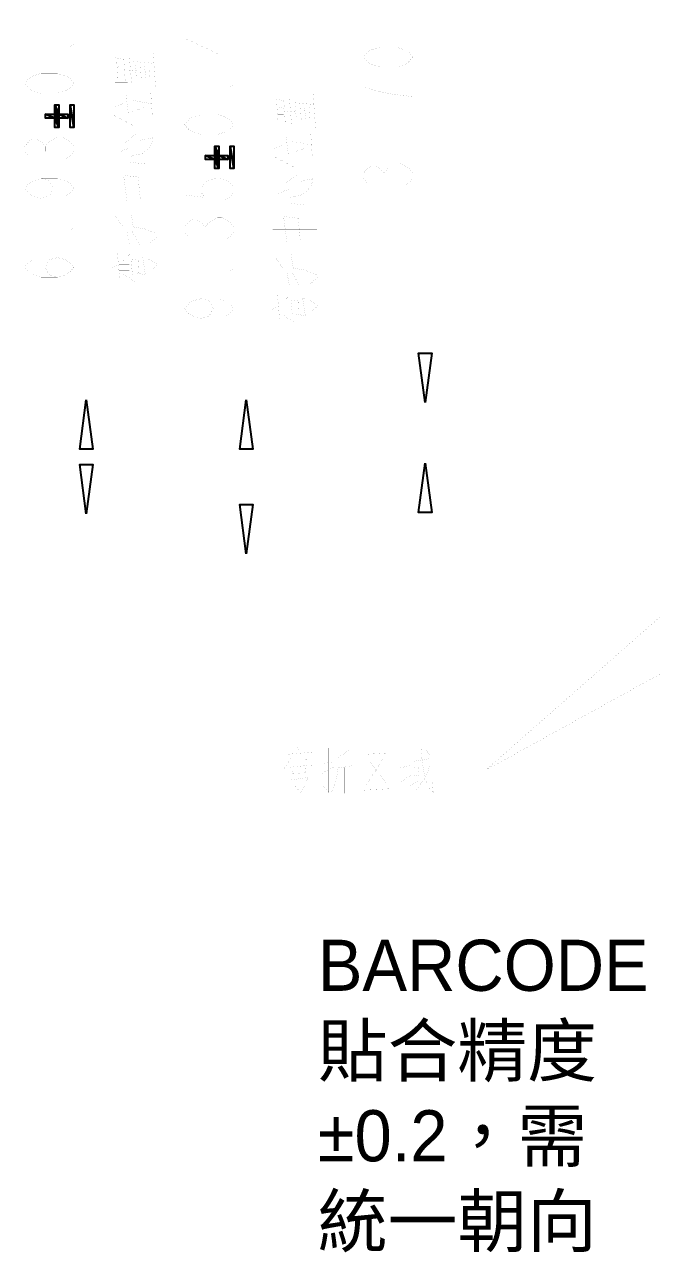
# Model space of a CAD drawing. Header units: millimetres. Extents: x 0 to 379, y 0 to 268.
# Drawn here: x 181.6 to 219.8, y 148.4 to 223.1 of the extents above; entities that cross this region are included whole.
import ezdxf

# ---------------------------------------------------------------- set-up
doc = ezdxf.new("R2010")
doc.units = ezdxf.units.MM
doc.header["$LTSCALE"] = 7.7
doc.layers.get('0').update_dxf_attribs({"linetype": 'CONTINUOUS'})
doc.layers.add('barcode', color=6, linetype='CONTINUOUS')
doc.styles.get("Standard").update_dxf_attribs({"font": 'simplex.shx'})

msp = doc.modelspace()

# ---------------------------------------------------------------- linework, layer by layer
at = {"const_width": 0.003}
for points in [[(185.348, 196.769), (185.348, 227.883)], [(195.071, 195.56), (195.071, 225.383)], [(193.571, 221.183), (193.571, 222.533)], [(184.348, 221.733), (184.598, 221.883)], [(184.598, 221.883), (184.598, 221.733), (184.348, 221.733)], [(194.321, 222.233), (191.321, 222.233)], [(191.321, 222.233), (193.571, 221.183)], [(205.94, 200.086), (205.94, 222.276)], [(205.94, 222.276), (205.94, 198.236)], [(187.622, 220.927), (187.09, 221.042)], [(187.187, 220.984), (187.284, 219.556)], [(187.719, 219.556), (187.622, 221.042)], [(188.106, 219.442), (187.961, 221.156)], [(189.558, 219.27), (189.413, 221.327)], [(187.284, 220.527), (187.622, 220.47)], [(187.816, 220.299), (188.396, 220.242)], [(189.461, 220.699), (188.203, 220.813)], [(188.3, 220.756), (188.396, 219.784)], [(188.687, 219.784), (188.638, 220.527)], [(188.88, 220.527), (188.977, 219.784)], [(189.219, 219.784), (189.171, 220.527)], [(187.09, 219.556), (187.864, 219.556)], [(187.284, 220.07), (187.622, 220.07)], [(188.3, 219.784), (189.558, 219.784)], [(187.913, 217.556), (187.767, 218.756)], [(189.364, 217.442), (189.267, 218.927)], [(194.071, 219.233), (194.321, 219.383)], [(194.321, 219.383), (194.321, 219.233), (194.071, 219.233)], [(199.281, 216.77), (199.136, 218.827)], [(202.19, 219.276), (202.19, 218.076)], [(205.19, 218.676), (203.94, 218.826), (203.19, 218.976), (202.19, 219.276)], [(187.042, 218.013), (187.574, 218.242)], [(188.058, 218.47), (189.316, 218.242)], [(188.155, 217.784), (188.88, 218.013)], [(197.346, 218.427), (196.813, 218.541)], [(196.91, 218.484), (197.007, 217.055)], [(197.007, 218.027), (197.346, 217.97)], [(197.442, 217.055), (197.346, 218.541)], [(197.83, 216.941), (197.684, 218.655)], [(199.184, 218.198), (197.926, 218.312)], [(198.023, 218.255), (198.12, 217.284)], [(198.41, 217.284), (198.362, 218.027)], [(198.604, 218.027), (198.7, 217.284)], [(198.942, 217.284), (198.894, 218.027)], [(186.993, 217.556), (188.396, 216.813)], [(187.574, 217.27), (189.703, 217.27)], [(197.007, 217.57), (197.346, 217.57)], [(197.539, 217.798), (198.12, 217.741)], [(198.023, 217.284), (199.281, 217.284)], [(196.813, 217.055), (197.588, 217.055)], [(181.848, 215.049), (181.598, 215.349), (181.598, 215.649), (181.848, 215.949), (182.098, 216.099), (182.348, 216.099), (182.598, 215.949), (182.848, 215.649), (183.098, 215.949)], [(183.098, 215.949), (183.598, 216.249), (183.848, 216.249)], [(183.848, 216.249), (184.348, 215.949), (184.598, 215.649), (184.598, 215.349), (184.348, 215.049), (184.098, 214.899)], [(187.719, 215.899), (188.396, 216.413)], [(188.009, 215.042), (188.735, 215.213), (189.267, 215.67), (189.413, 216.185)], [(189.413, 216.185), (188.59, 216.013)], [(196.765, 215.512), (197.297, 215.741)], [(197.636, 215.055), (197.491, 216.255)], [(197.781, 215.97), (199.039, 215.741)], [(199.088, 214.941), (198.991, 216.427)], [(204.94, 216.126), (205.19, 216.276)], [(205.19, 216.276), (205.19, 216.126), (204.94, 216.126)], [(182.848, 215.349), (182.848, 215.649)], [(187.235, 215.27), (187.961, 215.556)], [(196.717, 215.055), (198.12, 214.312)], [(197.878, 215.284), (198.604, 215.512)], [(187.961, 214.699), (188.929, 214.584)], [(197.297, 214.77), (199.426, 214.77)], [(202.44, 213.426), (202.19, 213.726), (202.19, 214.026), (202.44, 214.326), (202.69, 214.476), (202.94, 214.476), (203.19, 214.326), (203.44, 214.026), (203.69, 214.326)], [(203.69, 214.326), (204.19, 214.626), (204.44, 214.626)], [(204.44, 214.626), (204.94, 214.326), (205.19, 214.026), (205.19, 213.726), (204.94, 213.426), (204.69, 213.276)], [(182.598, 213.699), (183.098, 213.549), (183.348, 213.099), (183.098, 212.649), (182.598, 212.499), (182.098, 212.649), (181.848, 212.799), (181.598, 213.099), (181.848, 213.399), (182.098, 213.549), (182.598, 213.699), (183.598, 213.699), (184.098, 213.549), (184.348, 213.399), (184.598, 213.099), (184.348, 212.799), (184.098, 212.649)], [(187.574, 213.899), (188.493, 213.785)], [(187.816, 212.356), (187.622, 213.842)], [(188.493, 213.842), (188.638, 212.356)], [(191.321, 213.598), (191.321, 212.698), (192.571, 212.548)], [(192.571, 212.548), (192.321, 212.848), (192.321, 213.148), (192.571, 213.448), (192.821, 213.598), (193.321, 213.748), (193.821, 213.598), (194.071, 213.448), (194.321, 213.148), (194.321, 212.848), (194.071, 212.548), (193.821, 212.398)], [(197.442, 213.398), (198.12, 213.912)], [(197.733, 212.541), (198.459, 212.712), (198.991, 213.17), (199.136, 213.684)], [(199.136, 213.684), (198.313, 213.512)], [(203.44, 213.726), (203.44, 214.026)], [(186.945, 213.099), (189.655, 213.099)], [(196.959, 212.77), (197.684, 213.055)], [(187.477, 212.356), (188.832, 212.356)], [(197.684, 212.198), (198.652, 212.084)], [(187.574, 210.756), (187.09, 211.442)], [(188.203, 210.756), (188.058, 211.67)], [(191.571, 210.148), (191.321, 210.448), (191.321, 210.748), (191.571, 211.048), (191.821, 211.198), (192.071, 211.198), (192.321, 211.048), (192.571, 210.748), (192.821, 211.048), (193.321, 211.348)], [(193.321, 211.348), (193.571, 211.348), (193.821, 211.198), (194.071, 211.048), (194.321, 210.748), (194.321, 210.448), (194.071, 210.148), (193.821, 209.998)], [(197.297, 211.398), (198.217, 211.284)], [(197.539, 209.855), (197.346, 211.341)], [(198.217, 211.341), (198.362, 209.855)], [(184.348, 210.549), (184.598, 210.699)], [(184.598, 210.699), (184.598, 210.549), (184.348, 210.549)], [(187.235, 210.756), (188.155, 210.756), (188.88, 210.642), (189.655, 210.356)], [(187.816, 210.527), (187.961, 209.727)], [(188.59, 209.67), (188.106, 210.527)], [(188.155, 211.156), (189.751, 211.156)], [(192.571, 210.448), (192.571, 210.748)], [(196.668, 210.598), (199.378, 210.598)], [(186.993, 210.185), (189.703, 210.185)], [(189.219, 209.785), (189.703, 210.185)], [(197.2, 209.855), (198.555, 209.855)], [(187.38, 207.556), (187.235, 209.213)], [(187.574, 208.699), (188.058, 209.156)], [(197.926, 208.255), (197.781, 209.17)], [(183.598, 207.699), (183.098, 207.849), (182.848, 208.299), (183.098, 208.749), (183.598, 208.899), (184.098, 208.749), (184.348, 208.599), (184.598, 208.299), (184.348, 207.999), (184.098, 207.849), (183.598, 207.699), (182.598, 207.699), (182.098, 207.849), (181.848, 207.999), (181.598, 208.299), (181.848, 208.599), (182.098, 208.749)], [(186.896, 208.242), (187.187, 208.413)], [(187.332, 208.47), (187.961, 208.47)], [(188.493, 208.756), (188.009, 208.813)], [(188.058, 208.813), (188.155, 207.842)], [(188.542, 207.956), (188.493, 208.813)], [(188.735, 208.927), (189.267, 208.756)], [(188.784, 208.87), (188.929, 207.899)], [(189.219, 208.756), (189.703, 208.47)], [(189.703, 208.47), (189.316, 208.127)], [(197.297, 208.255), (196.813, 208.941)], [(197.878, 208.655), (199.475, 208.655)], [(187.332, 208.127), (187.961, 208.127)], [(187.574, 207.899), (188.3, 207.442)], [(188.396, 207.956), (188.977, 207.842)], [(194.071, 208.048), (194.321, 208.198)], [(194.321, 208.198), (194.321, 208.048), (194.071, 208.048)], [(196.717, 207.684), (199.426, 207.684)], [(196.959, 208.255), (197.878, 208.255), (198.604, 208.141), (199.378, 207.855)], [(197.539, 208.027), (197.684, 207.227)], [(198.313, 207.17), (197.83, 208.027)], [(198.942, 207.284), (199.426, 207.684)], [(192.321, 206.398), (192.821, 206.248), (193.071, 205.798), (192.821, 205.348), (192.321, 205.198), (191.821, 205.348), (191.571, 205.498), (191.321, 205.798), (191.571, 206.098), (191.821, 206.248), (192.321, 206.398), (193.321, 206.398), (193.821, 206.248), (194.071, 206.098), (194.321, 205.798), (194.071, 205.498), (193.821, 205.348)], [(197.104, 205.055), (196.959, 206.712)], [(197.297, 206.198), (197.781, 206.655)], [(198.217, 206.255), (197.733, 206.312)], [(197.781, 206.312), (197.878, 205.341)], [(198.265, 205.455), (198.217, 206.312)], [(198.459, 206.427), (198.991, 206.255)], [(198.507, 206.37), (198.652, 205.398)], [(198.942, 206.255), (199.426, 205.97)], [(196.62, 205.741), (196.91, 205.912)], [(197.055, 205.97), (197.684, 205.97)], [(197.055, 205.627), (197.684, 205.627)], [(197.297, 205.398), (198.023, 204.941)], [(198.12, 205.455), (198.7, 205.341)], [(199.426, 205.97), (199.039, 205.627)], [(222.479, 200.236), (183.348, 200.236)], [(185.348, 200.236), (185.348, 196.769)], [(222.479, 200.236), (193.071, 200.236)], [(195.071, 200.236), (195.071, 195.56)], [(222.479, 200.086), (203.94, 200.086)], [(205.94, 191.386), (205.94, 198.236)], [(185.348, 193.303), (185.348, 196.769)], [(222.429, 196.386), (203.94, 196.386)], [(205.94, 196.386), (205.94, 191.386)], [(195.071, 190.885), (195.071, 195.56)], [(221.979, 193.303), (183.348, 193.303)], [(225.074, 191.306), (209.605, 177.716), (206.605, 177.716)], [(223.129, 190.885), (193.071, 190.885)], [(227.497, 187.589), (209.605, 177.716), (206.605, 177.716)], [(198.147, 179.168), (198.319, 178.877)], [(197.805, 178.49), (197.347, 177.765)], [(197.462, 178.684), (199.119, 178.829)], [(198.033, 178.732), (198.033, 178.103)], [(198.376, 178.732), (198.376, 178.103)], [(198.605, 178.49), (199.062, 178.006)], [(200.09, 179.071), (200.09, 176.361)], [(200.662, 178.829), (200.662, 177.91), (200.547, 177.184), (200.262, 176.41)], [(200.662, 178.49), (201.347, 178.974)], [(202.205, 176.506), (202.205, 178.974)], [(202.205, 178.684), (203.805, 178.781)], [(203.405, 178.442), (202.376, 176.845)], [(204.719, 179.023), (204.719, 177.184)], [(205.119, 178.248), (206.262, 178.442)], [(205.69, 179.119), (205.747, 178.394), (205.919, 177.281), (206.09, 176.797)], [(205.976, 178.974), (206.205, 178.636)], [(198.719, 178.006), (197.747, 177.91)], [(197.862, 177.668), (197.747, 177.087)], [(198.662, 177.571), (198.719, 178.055)], [(199.576, 177.474), (200.433, 177.958)], [(200.433, 178.248), (199.633, 178.103)], [(200.662, 177.861), (201.576, 178.006)], [(201.062, 177.91), (201.062, 176.313)], [(202.547, 178.297), (203.519, 176.99)], [(204.376, 177.861), (205.062, 178.006)], [(205.233, 178.055), (205.233, 177.281)], [(205.233, 177.861), (205.519, 177.91)], [(206.262, 178.055), (205.919, 177.232), (205.405, 176.506)], [(205.576, 178.006), (205.519, 177.426)], [(198.776, 177.281), (197.805, 177.136)], [(197.862, 177.523), (198.719, 177.571)], [(198.833, 177.329), (198.662, 176.797)], [(204.376, 176.942), (205.062, 177.426)], [(204.947, 176.748), (205.633, 177.136)], [(205.233, 177.377), (205.576, 177.426)], [(206.433, 176.361), (206.376, 177.136)], [(198.376, 176.361), (198.033, 176.748)], [(198.662, 176.845), (198.376, 176.361)], [(199.69, 176.845), (200.09, 176.361)], [(203.862, 176.603), (202.147, 176.506)], [(206.09, 176.748), (206.433, 176.361)]]:
    msp.add_lwpolyline(points, dxfattribs=at)
for points in [[(205.19, 221.076), (204.94, 220.776), (204.69, 220.626), (204.19, 220.476), (203.19, 220.476), (202.69, 220.626), (202.44, 220.776), (202.19, 221.076), (202.44, 221.376), (202.69, 221.526), (203.19, 221.676), (204.19, 221.676), (204.69, 221.526), (204.94, 221.376)], [(184.598, 219.483), (184.348, 219.183), (184.098, 219.033), (183.598, 218.883), (182.598, 218.883), (182.098, 219.033), (181.848, 219.183), (181.598, 219.483), (181.848, 219.783), (182.098, 219.933), (182.598, 220.083), (183.598, 220.083), (184.098, 219.933), (184.348, 219.783)], [(194.321, 216.983), (194.071, 216.683), (193.821, 216.533), (193.321, 216.383), (192.321, 216.383), (191.821, 216.533), (191.571, 216.683), (191.321, 216.983), (191.571, 217.283), (191.821, 217.433), (192.321, 217.583), (193.321, 217.583), (193.821, 217.433), (194.071, 217.283)]]:
    msp.add_lwpolyline(points, close=True, dxfattribs=at)
for points in [[(183.433, 217.603), (183.433, 218.17), (183.678, 216.806), (183.433, 217.603)], [(183.678, 217.358), (183.678, 216.806), (183.433, 218.17), (183.678, 217.358)], [(183.678, 217.603), (183.678, 217.358), (183.433, 218.17), (183.678, 217.603)], [(183.678, 217.603), (183.433, 218.17), (183.678, 218.17), (183.678, 217.603)], [(184.368, 218.17), (184.598, 216.806), (184.368, 216.806), (184.368, 218.17)], [(184.598, 216.806), (184.368, 218.17), (184.598, 218.17), (184.598, 216.806)], [(182.866, 217.603), (183.433, 217.358), (182.866, 217.358), (182.866, 217.603)], [(183.433, 217.358), (182.866, 217.603), (183.433, 217.603), (183.433, 217.358)], [(183.433, 217.358), (183.433, 217.603), (183.678, 216.806), (183.433, 217.358)], [(183.433, 217.358), (183.678, 216.806), (183.433, 216.806), (183.433, 217.358)], [(183.678, 217.603), (184.23, 217.358), (183.678, 217.358), (183.678, 217.603)], [(184.23, 217.358), (183.678, 217.603), (184.23, 217.603), (184.23, 217.358)], [(192.589, 215.103), (193.156, 214.857), (192.589, 214.857), (192.589, 215.103)], [(193.156, 214.857), (192.589, 215.103), (193.156, 215.103), (193.156, 214.857)], [(193.156, 215.103), (193.156, 215.67), (193.402, 214.305), (193.156, 215.103)], [(193.402, 214.857), (193.402, 214.305), (193.156, 215.67), (193.402, 214.857)], [(193.402, 215.103), (193.402, 214.857), (193.156, 215.67), (193.402, 215.103)], [(193.402, 215.103), (193.156, 215.67), (193.402, 215.67), (193.402, 215.103)], [(193.156, 214.857), (193.156, 215.103), (193.402, 214.305), (193.156, 214.857)], [(193.402, 215.103), (193.954, 214.857), (193.402, 214.857), (193.402, 215.103)], [(193.954, 214.857), (193.402, 215.103), (193.954, 215.103), (193.954, 214.857)], [(194.092, 215.67), (194.321, 214.305), (194.092, 214.305), (194.092, 215.67)], [(194.321, 214.305), (194.092, 215.67), (194.321, 215.67), (194.321, 214.305)], [(193.156, 214.857), (193.402, 214.305), (193.156, 214.305), (193.156, 214.857)], [(205.94, 200.086), (205.54, 203.086), (206.34, 203.086), (205.94, 200.086)], [(185.348, 200.236), (185.748, 197.236), (184.948, 197.236), (185.348, 200.236)], [(195.071, 200.236), (195.471, 197.236), (194.671, 197.236), (195.071, 200.236)], [(205.94, 196.386), (206.34, 193.386), (205.54, 193.386), (205.94, 196.386)], [(185.348, 193.303), (184.948, 196.303), (185.748, 196.303), (185.348, 193.303)], [(195.071, 190.885), (194.671, 193.885), (195.471, 193.885), (195.071, 190.885)]]:
    msp.add_lwpolyline(points, close=True)

# ---------------------------------------------------------------- texts
at = {"layer": 'barcode', "insert": (199.419, 167.421), "char_height": 3.10877, "width": 20.28005, "attachment_point": 1}
msp.add_mtext('{\\f新細明體|b0|i0|c136|p2;BARCODE貼合精度%%P0.2，需統一朝向}', dxfattribs=at)

doc.saveas('drawing.dxf')
